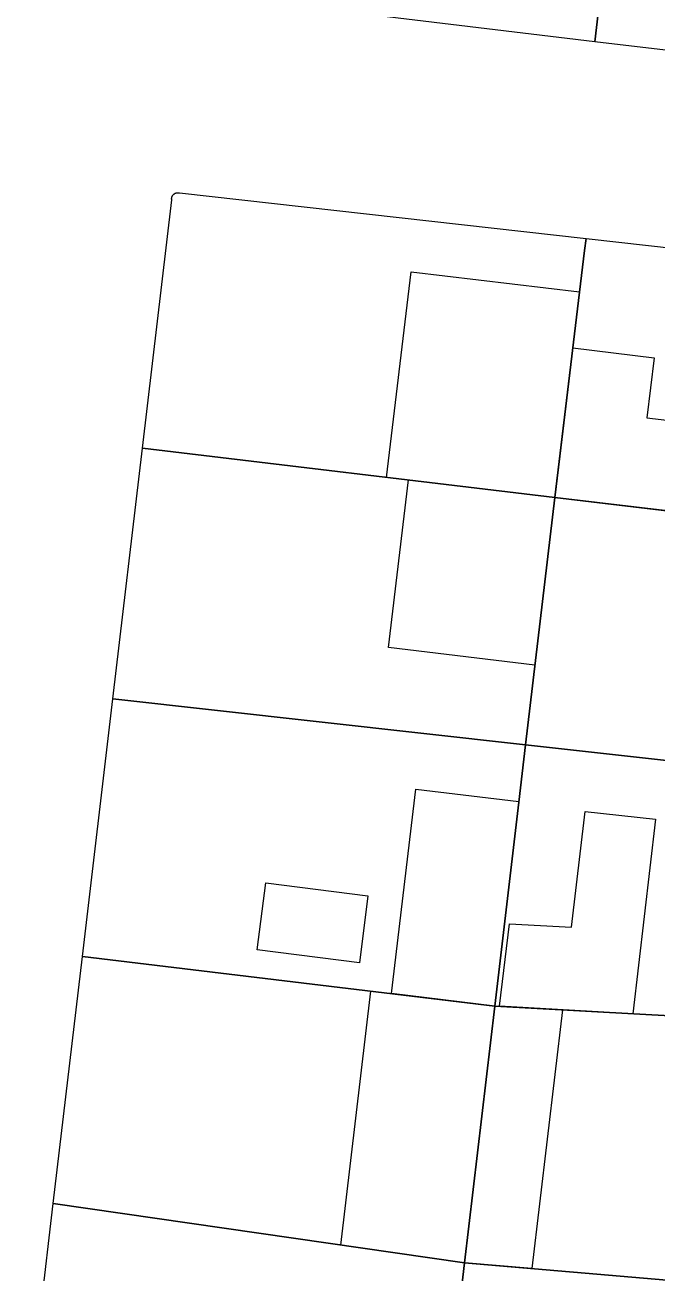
# Model space of a CAD drawing. Header units: millimetres. Extents: x 72 to 2826, y -203 to 794.
# Drawn here: x 1622.9 to 1653.2, y 353.8 to 413.9 of the extents above; entities that cross this region are included whole.
import ezdxf

# ---------------------------------------------------------------- set-up
doc = ezdxf.new("R2010")
doc.units = ezdxf.units.MM
doc.layers.add('Traza Urbana', color=7, linetype='Continuous')

msp = doc.modelspace()

# ---------------------------------------------------------------- linework, layer by layer
at = {"layer": 'Traza Urbana'}
for points in [[(1651.762, 426.026), (1650.264, 413.042), (1631.213, 415.356)], [(1670.101, 410.713), (1650.264, 413.042), (1651.762, 426.026)], [(1668.235, 388.761), (1648.336, 391.136), (1648.573, 393.116), (1649.757, 403.006), (1649.834, 403.587), (1668.965, 401.437)]]:
    msp.add_lwpolyline(points, dxfattribs=at)
for points in [[(1629.914, 405.455), (1629.913, 405.466), (1629.912, 405.476), (1629.911, 405.486), (1629.911, 405.496), (1629.911, 405.507), (1629.912, 405.517), (1629.913, 405.527), (1629.914, 405.537), (1629.916, 405.548), (1629.918, 405.558), (1629.92, 405.568), (1629.923, 405.578), (1629.926, 405.587), (1629.929, 405.597), (1629.933, 405.607), (1629.937, 405.616), (1629.941, 405.626), (1629.946, 405.635), (1629.951, 405.644), (1629.956, 405.653), (1629.962, 405.661), (1629.968, 405.67), (1629.974, 405.678), (1629.98, 405.686), (1629.987, 405.694), (1629.994, 405.701), (1630.001, 405.709), (1630.009, 405.716), (1630.016, 405.722), (1630.024, 405.729), (1630.033, 405.735), (1630.041, 405.741), (1630.049, 405.747), (1630.058, 405.752), (1630.067, 405.757), (1630.076, 405.762), (1630.086, 405.766), (1630.095, 405.77), (1630.105, 405.774), (1630.114, 405.778), (1630.124, 405.781), (1630.134, 405.784), (1630.144, 405.786), (1630.154, 405.788), (1630.164, 405.79), (1630.174, 405.791), (1630.185, 405.792), (1630.195, 405.793), (1630.205, 405.793), (1630.216, 405.793), (1630.226, 405.793), (1630.236, 405.792), (1630.246, 405.791), (1630.257, 405.79), (1630.267, 405.788), (1630.277, 405.786), (1630.287, 405.783), (1649.834, 403.587), (1649.757, 403.006), (1648.573, 393.116), (1648.336, 391.136), (1628.507, 393.502)], [(1640.244, 392.101), (1641.424, 401.991), (1649.517, 401.025), (1648.336, 391.136)], [(1656.2, 390.197), (1648.336, 391.136), (1649.196, 398.324), (1653.107, 397.857), (1652.762, 394.968), (1656.714, 394.496)], [(1627.083, 381.439), (1628.507, 393.502), (1648.336, 391.136), (1646.931, 379.229)], [(1640.332, 383.915), (1641.296, 391.977), (1648.336, 391.136), (1647.372, 383.073)], [(1668.235, 388.761), (1666.823, 377.015), (1646.931, 379.229), (1648.336, 391.136)], [(1627.083, 381.439), (1646.931, 379.229), (1646.606, 376.473), (1645.449, 366.67), (1625.621, 369.048)], [(1666.823, 377.015), (1665.501, 365.554), (1645.449, 366.67), (1646.606, 376.473), (1646.931, 379.229)], [(1640.484, 367.265), (1641.645, 377.097), (1646.61, 376.502), (1645.449, 366.67)], [(1652.077, 366.301), (1645.678, 366.657), (1646.148, 370.63), (1649.143, 370.463), (1649.797, 376.024), (1653.169, 375.661)], [(1634.03, 369.367), (1634.437, 372.592), (1639.348, 371.973), (1638.942, 368.748)], [(1625.621, 369.048), (1645.449, 366.67), (1643.99, 354.316), (1624.219, 357.171)], [(1639.494, 367.384), (1645.449, 366.67), (1643.99, 354.316), (1638.052, 355.173)], [(1665.501, 365.554), (1664.007, 352.6), (1643.99, 354.316), (1645.449, 366.67)], [(1643.99, 354.316), (1645.449, 366.67), (1648.698, 366.489), (1647.228, 354.038)], [(1623.808, 353.731), (1623.816, 353.73), (1624.027, 355.519), (1624.219, 357.171), (1643.99, 354.316), (1642.683, 343.017), (1622.858, 345.635)], [(1642.683, 343.017), (1643.99, 354.316), (1664.007, 352.6), (1662.598, 340.388)]]:
    msp.add_lwpolyline(points, close=True, dxfattribs=at)

doc.saveas('drawing.dxf')
